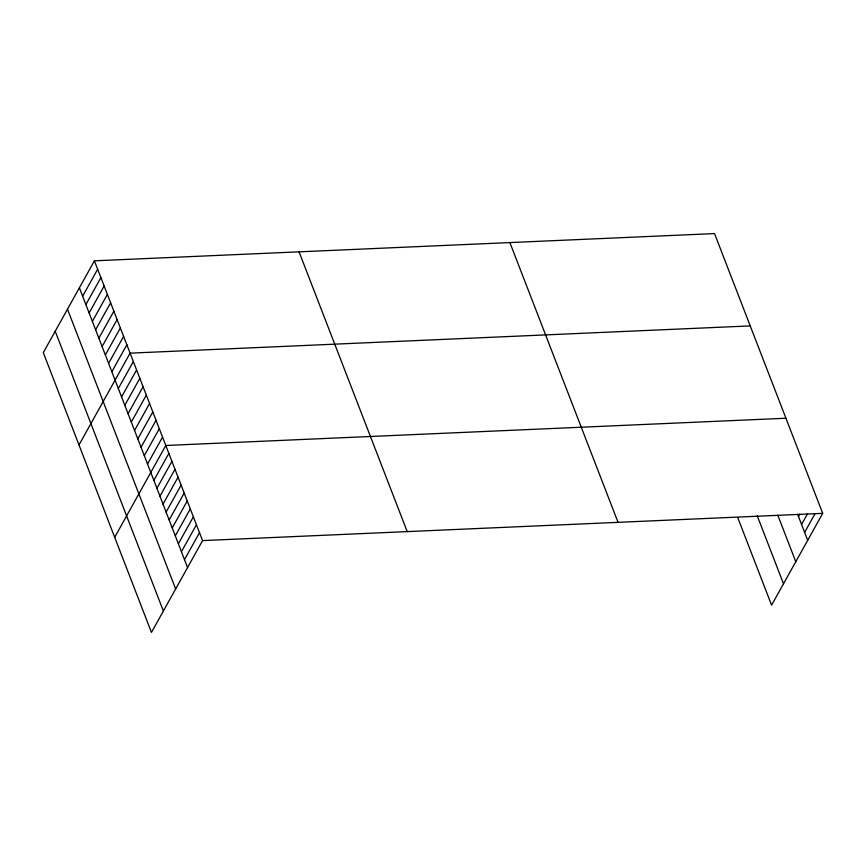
<?xml version="1.0" encoding="UTF-8"?>
<svg xmlns="http://www.w3.org/2000/svg" width="866" height="866" viewBox="0 0 866 866"><rect width="100%" height="100%" fill="white"/><g stroke="black" fill="none" stroke-linecap="round" stroke-linejoin="round"><path stroke-width="1.3" d="M94.405 260.828L43.3 352.646L151.463 632.418L202.568 540.601L94.405 260.828L714.537 233.582L822.7 513.354L771.595 605.172L737.886 517.976M82.638 296.194L97.652 269.229M85.886 304.583L100.889 277.618M89.133 312.983L104.136 286.007M92.37 321.373L107.384 294.408M95.617 329.762L110.632 302.797M98.865 338.162L113.868 311.197M102.112 346.552L117.116 319.586M105.349 354.941L120.363 327.976M108.596 363.341L123.611 336.376M111.844 371.731L126.847 344.765M78.99 444.972L130.095 353.155L750.227 325.908M118.328 388.52L133.342 361.555M121.576 396.909L136.59 369.944M124.823 405.31L139.827 378.334M128.071 413.699L143.074 386.734M131.307 422.088L146.322 395.123M134.555 430.489L149.569 403.513M137.802 438.878L152.817 411.913M141.05 447.267L156.053 420.302M144.286 455.668L159.301 428.692M147.534 464.057L162.548 437.092M114.691 537.299L165.796 445.481L785.927 418.235M153.845 480.381L168.859 453.405M156.908 488.305L171.923 461.34M159.972 496.229L174.986 469.264M163.035 504.153L178.05 477.188M166.099 512.087L181.113 485.112M169.173 520.011L184.177 493.046M172.237 527.935L187.24 500.97M175.3 535.859L190.304 508.894M178.364 543.794L193.367 516.818M181.427 551.718L196.441 524.753M184.49 559.642L199.505 532.677M798.495 516.537L799.805 514.198M801.559 524.471L807.437 513.917M804.622 532.395L815.068 513.635M202.568 540.601L822.7 513.354M797.618 514.274L807.686 540.319M777.83 515.292L795.778 561.72M757.241 515.822L783.503 583.771M509.89 242.577L618.053 522.35M299.051 251.844L407.215 531.605M79.391 287.804L187.554 567.566M67.483 309.205L175.646 588.967M55.208 331.245L163.371 611.017"/></g></svg>
